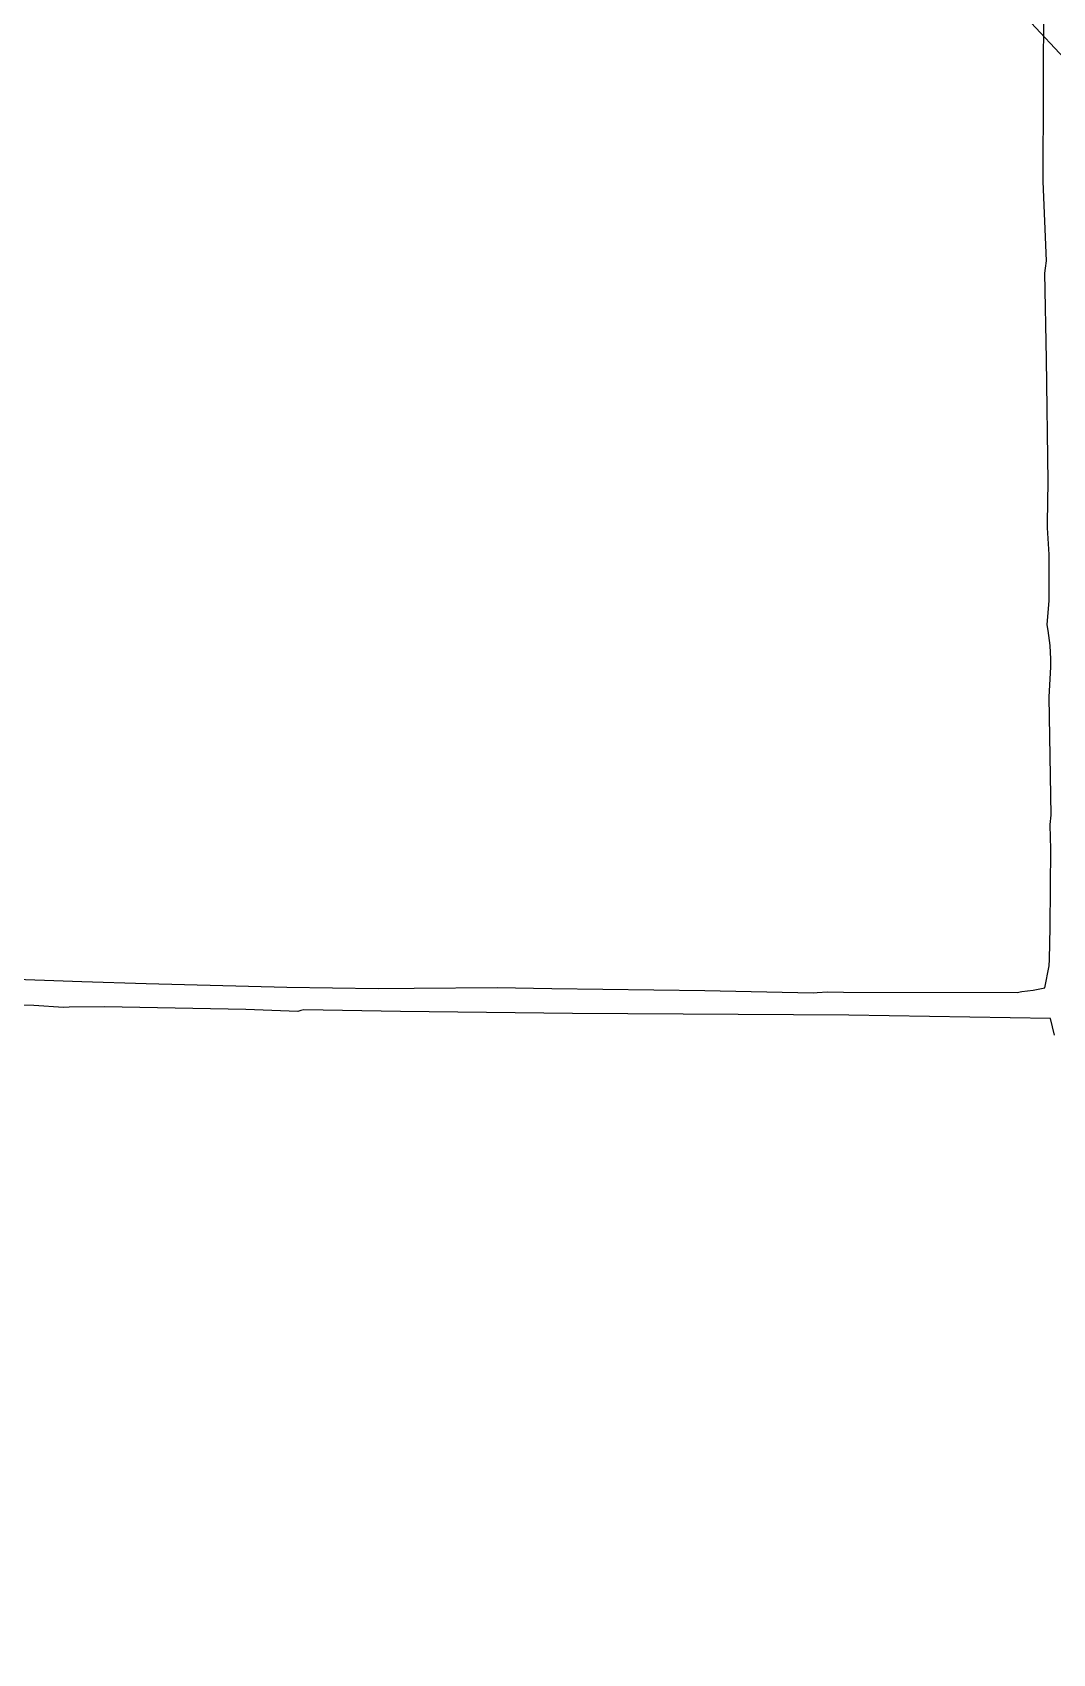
# Model space of a CAD drawing. Extents: x -65 to 166, y -50 to 139.
# Drawn here: x 83.2 to 115.5, y -37.5 to 13.8 of the extents above; entities that cross this region are included whole.
import ezdxf

# ---------------------------------------------------------------- set-up
doc = ezdxf.new("R2010")
doc.units = 0

msp = doc.modelspace()

# ---------------------------------------------------------------- linework, layer by layer
at = {"layer": 'Layer 1'}
for p, q in [((82.573334, 48.861923), (162.709, -37.495)), ((115.177995, 9.11886), (115.19236, 15.09256)), ((115.282728, 6.59963), (115.177995, 9.11886)), ((115.223002, 6.212215), (115.249305, 6.370584)), ((115.285576, 3.484275), (115.223002, 6.212215)), ((115.249305, 6.370584), (115.282728, 6.59963)), ((115.337392, -0.392285), (115.285576, 3.484275)), ((115.30696, -1.695195), (115.337392, -0.392285)), ((115.312887, -1.848981), (115.30696, -1.695195)), ((115.369133, -2.696607), (115.312887, -1.848981)), ((115.364646, -4.154827), (115.369133, -2.696607)), ((115.305309, -4.922005), (115.364646, -4.154827)), ((115.335207, -5.100403), (115.305309, -4.922005)), ((115.395465, -5.573195), (115.335207, -5.100403)), ((115.420413, -6.006826), (115.395465, -5.573195)), ((115.420413, -6.255864), (115.420413, -6.006826)), ((115.364398, -7.214798), (115.420413, -6.255864)), ((115.431626, -10.952778), (115.364398, -7.214798)), ((115.401154, -11.243351), (115.431626, -10.952778)), ((115.411738, -11.664593), (115.401154, -11.243351)), ((115.413713, -12.001253), (115.411738, -11.664593)), ((115.399348, -14.492193), (115.413713, -12.001253)), ((115.371052, -15.522653), (115.399348, -14.492193)), ((115.225844, -16.412064), (115.364392, -15.716799)), ((115.364392, -15.716799), (115.371052, -15.522653)), ((80.841432, -16.08126), (84.755322, -16.21233)), ((84.755322, -16.21233), (86.786382, -16.274487)), ((86.786382, -16.274487), (91.235672, -16.393655)), ((91.235672, -16.393655), (94.132912, -16.433386)), ((94.132912, -16.433386), (95.267912, -16.424835)), ((95.267912, -16.424835), (97.896342, -16.406293)), ((97.896342, -16.406293), (99.628712, -16.441585)), ((114.858905, -16.493133), (115.225844, -16.412064)), ((83.230128, -16.976672), (78.899198, -16.857467)), ((99.628712, -16.441585), (104.463142, -16.505152)), ((104.463142, -16.505152), (107.894902, -16.570473)), ((107.894902, -16.570473), (108.018639, -16.562203)), ((108.018639, -16.562203), (108.350312, -16.541996)), ((108.350312, -16.541996), (108.35008, -16.542132)), ((108.35008, -16.542132), (108.857845, -16.554634)), ((108.857845, -16.554634), (114.354365, -16.568491)), ((114.354365, -16.568491), (114.504132, -16.537233)), ((114.504132, -16.537233), (114.858905, -16.493133)), ((84.169747, -17.034582), (83.230128, -16.976672)), ((84.348958, -17.030094), (84.169747, -17.034582)), ((85.470268, -17.012963), (84.348958, -17.030094)), ((89.939218, -17.102817), (85.470268, -17.012963)), ((91.592798, -17.165245), (89.939218, -17.102817)), ((91.682923, -17.135699), (91.592798, -17.165245)), ((91.778108, -17.109283), (91.682923, -17.135699)), ((94.835498, -17.168708), (91.778108, -17.109283)), ((100.285048, -17.228846), (94.835498, -17.168708)), ((109.021948, -17.277442), (100.285048, -17.228846)), ((115.408678, -17.3891), (109.021948, -17.277442)), ((115.536189, -17.912904), (115.408678, -17.3891))]:
    msp.add_line(p, q, dxfattribs=at)

doc.saveas('drawing.dxf')
